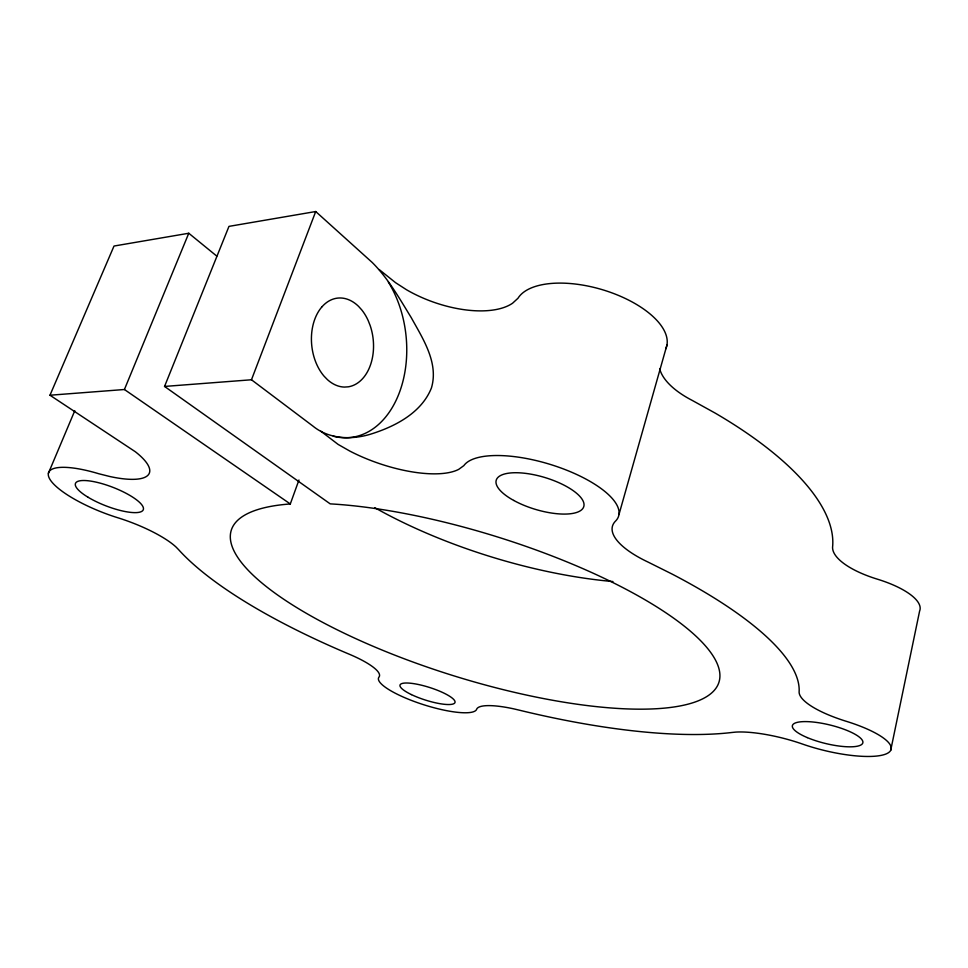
<?xml version="1.0" encoding="UTF-8"?>
<svg xmlns="http://www.w3.org/2000/svg" width="968" height="968" viewBox="0 0 968 968"><rect width="100%" height="100%" fill="white"/><g stroke="black" fill="none" stroke-linecap="round" stroke-linejoin="round"><path stroke-width="1.45" d="M890.741 750.188L919.6 611.098A62.775 21.405 12.4 0 0 876.839 579.009A68.002 24.744 11.5 0 1 832.661 546.242A323.941 120.697 17.2 0 0 715.001 412.997L692.205 400.401A78.819 35.852 13.4 0 1 659.656 368.626M618.988 514.492L666.976 344.947M164.56 386.438L251.474 379.771L312.966 426.114C329.072 439.339 351.59 440.016 370.744 434.124C395.101 426.513 421.516 412.912 431.45 387.914C438.843 362.794 422.919 338.812 411.291 317.71C399.494 298.555 388.265 278.469 372.22 262.473L315.713 211.532L228.968 226.379L164.56 386.438L330.209 503.868A255.383 72.781 17.3 0 1 715.848 660.781A255.383 72.781 17.3 0 1 411.291 661.41A255.383 72.781 17.3 0 1 290.303 503.953L298.955 480.007M251.474 379.771L315.713 211.532M188.772 233.252L114.018 246.041L49.973 395.222L124.424 389.511L188.772 233.252L216.772 256.096M48.4 473.279L74.79 410.686M49.973 395.222L135.314 451.729A70.737 20.606 21.9 0 1 109.602 476.462L98.821 473.751A64.989 17.69 21.2 0 0 49.065 477.696A64.989 17.69 21.2 0 0 118.398 517.941A60.161 15.331 20.7 0 1 176.2 547.186L178.644 549.703A334.686 96.159 17.3 0 0 348.238 653.787A52.054 12.027 18.4 0 1 379.008 677.055A51.51 11.846 17.6 0 0 421.782 704.111A51.51 11.846 17.6 0 0 476.692 709.145A51.752 11.858 16.7 0 1 513.839 708.879L519.332 710.173A334.686 96.159 17.3 0 0 731.772 732.498L735.765 732.098A60.137 14.871 14.4 0 1 802.061 743.908A64.783 17 13.7 0 0 887.269 753.394A64.783 17 13.7 0 0 845.73 721.136A70.349 19.759 13.1 0 1 799.144 691.37A334.686 96.159 17.3 0 0 672.058 574.048L648.04 562.069A82.038 29.004 14.6 0 1 615.382 521.244A81.675 29.718 16.8 0 0 561.464 468.197A81.675 29.718 16.8 0 0 463.866 465.608L458.711 469.359A82.982 30.589 19.1 0 1 349.847 451.088L338.135 444.421L320.856 431.208M124.424 389.511L290.303 503.953M379.141 269.515L395.573 282.68L406.584 289.795A79.642 37.752 19.6 0 0 512.592 303.202L517.989 298.253A78.432 36.724 16.4 0 1 608.545 291.671A78.432 36.724 16.4 0 1 665.827 348.782M612.95 581.55A247.288 91.452 17.2 0 1 374.773 507.68M388.325 282.015A95.844 66.26 83.8 0 1 399.966 391.011A95.844 66.26 83.8 0 1 333.282 436.193M322.09 306.674L320.638 308.429A44.685 30.867 83.9 0 0 324.099 376.213L327.426 379.637A44.685 30.867 83.9 0 0 344.402 387.079L348.262 386.825A44.685 30.867 83.9 0 0 370.175 325.587L368.227 320.638A44.685 30.867 83.9 0 0 361.717 309.869L358.547 306.36A44.685 30.867 83.9 0 0 322.102 306.674M87.955 497.177A36.361 9.898 21.2 0 0 143.058 510.172A36.361 9.898 21.2 0 0 97.115 482.366A36.361 9.898 21.2 0 0 87.955 497.177M411.424 694.6A28.834 6.631 17.6 0 0 454.924 702.659A28.834 6.631 17.6 0 0 416.179 684.061A28.834 6.631 17.6 0 0 411.424 694.6M807.288 737.604A36.252 9.511 13.7 0 0 862.754 743.085A36.252 9.511 13.7 0 0 812.793 721.995A36.252 9.511 13.7 0 0 807.288 737.604M513.73 500.444A45.702 16.613 16.8 0 0 583.74 506.7A45.702 16.613 16.8 0 0 522.587 473.049A45.702 16.613 16.8 0 0 513.73 500.444"/></g></svg>
